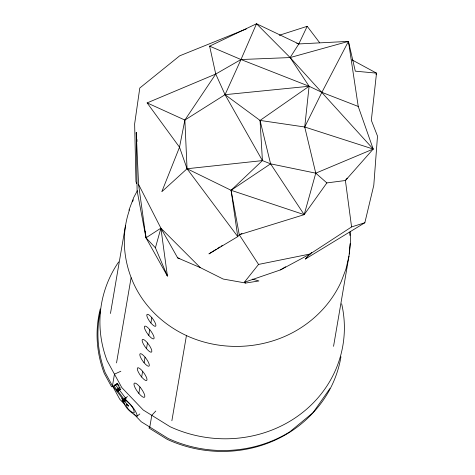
<?xml version="1.0" encoding="UTF-8"?>
<svg xmlns="http://www.w3.org/2000/svg" width="475" height="475" viewBox="0 0 475 475"><rect width="100%" height="100%" fill="white"/><g stroke="black" fill="none" stroke-linecap="round" stroke-linejoin="round"><path stroke-width="0.71" d="M349.321 254.083L350.556 241.015L350.158 231.574M129.538 209.772C118.875 240.243 124.961 275.381 144.073 301.233A108.371 100.552 9.7 0 0 186.432 335.576C220.75 351.464 262.342 349.766 295.272 331.188A118.851 110.277 9.7 0 0 341.204 281.633L345.954 269.082L348.983 256.084L350.176 243.58M216.368 249.209L208.935 253.888L237.755 236.609L239.275 234.763L304.184 214.664L315.768 173.167L304.73 127.003L309.1 86.26L290.13 57.564L256.512 23.75L209.629 46.152L215.745 74.047L225.061 94.679L262.42 160.598L270.578 163.839L315.768 173.167L326.865 182.917L345.408 180.512L373.202 149.055L358.233 106.448L348.436 41.384L298.822 43.938L296.727 43.255M116.707 390.319L116.808 389.714L119.647 387.416L120.127 387.547L116.707 390.319L118.026 391.299L125.412 400.983L126.457 400.282M110.461 313.494L125.513 225.417M112.45 385.884L114.457 374.163L120.852 371.236M116.529 362.912L131.082 277.744M138.854 393.389L139.947 387.012A8.675 2.393 54.2 0 0 134.449 386.234A8.675 2.393 54.2 0 0 143.812 397.355A8.675 2.393 54.2 0 0 139.947 387.012M141.657 377.019L142.631 371.313A7.76 2.138 54.2 0 0 137.708 370.619A7.76 2.138 54.2 0 0 146.086 380.57A7.76 2.138 54.2 0 0 142.631 371.313M144.091 362.763L145.047 357.152A7.63 2.102 54.2 0 0 140.214 356.47A7.63 2.102 54.2 0 0 148.449 366.249A7.63 2.102 54.2 0 0 145.047 357.152M146.502 348.65L147.482 342.944A7.76 2.138 54.2 0 0 142.559 342.249A7.76 2.138 54.2 0 0 150.937 352.201A7.76 2.138 54.2 0 0 147.482 342.944M148.776 335.368L149.75 329.662A7.76 2.138 54.2 0 0 144.827 328.967A7.76 2.138 54.2 0 0 153.205 338.918A7.76 2.138 54.2 0 0 149.75 329.662M150.89 322.988L151.81 317.621A7.303 2.013 54.2 0 0 147.179 316.962A7.303 2.013 54.2 0 0 155.064 326.331A7.303 2.013 54.2 0 0 151.81 317.621M171.873 420.743L186.432 335.576M333.551 346.34L348.983 256.084M215.745 74.047L184.87 120.056L179.514 147.208L161.809 191.722L187.055 168.744L262.42 160.598L260.057 120.424L225.061 94.679L184.87 120.056L147.137 102.897L215.745 74.047L240.985 59.529L290.13 57.564L348.436 41.384L355.3 71.167L376.515 73.138L371.325 120.312L377.506 136.111L373.789 185.297L364.842 222.745L305.372 259.029L311.725 252.362M166.707 273.968L167.408 276.064L145.979 237.809L160.906 228.178L167.408 276.064L155.408 247.802L160.906 228.178L138.575 184.419L136.248 132.638L136.586 136.313M127.472 396.447L124.456 399.238C128.333 402.699 134.282 407.027 134.229 412.929L133.867 413.108C130.577 411.647 126.154 408.298 126.421 404.356L126.605 404.189C134.835 412.609 115.912 391.637 123.654 400.918C124.034 407.289 131.765 413.286 136.984 416.237L139.834 413.945M128.909 210.271L133.671 197.606L137.37 190.671M132.537 201.845L133.285 199.862M375.963 74.51L376.515 73.138L351.91 59.82M315.768 173.167L373.202 149.055L290.13 57.564L298.822 43.938L307.194 26.309L319.711 42.786M326.865 182.917L304.184 214.664L270.578 163.839L260.057 120.424L304.73 127.003L321.884 92.352L348.436 41.384M124.313 399.54L125.323 397.765M329.876 388.615L312.633 413.226A122.473 113.632 9.7 0 1 167.23 439.357L148.93 427.987L149.791 427.061L151.792 415.34L155.794 411.023M125.412 400.983L124.581 401.375L113.216 386.49L114.974 384.845M136.984 416.237L137.328 415.75C135.446 408.91 129.752 403.714 124.925 398.745L124.628 398.739M347.189 178.155L345.408 180.512L351.577 226.931L310.086 254.006L280.571 269.871L244.322 282.298L245.688 283.041L258.923 280.957L252.51 279.134M113.216 386.49L117.396 383.462L119.005 385.575M244.322 282.298L258.548 264.427L310.086 254.006M262.42 160.598L231.088 190.285L237.755 236.609L187.055 168.744L179.514 147.208L147.137 102.897M305.372 259.029L307.551 257.046M114.048 386.098L116.808 389.714L119.647 387.416L117.004 383.954M119.534 390.171L120.858 389.001L118.026 391.299L119.534 390.171L125.822 398.412L125.406 398.721M125.822 398.412L126.184 398.092M115.277 384.993L115.971 384.435L114.552 385.522L117.396 383.462M117.313 391.115L120.169 388.805M116.607 390.931L118.328 389.536M260.057 120.424L309.1 86.26L321.884 92.352L358.233 106.448M270.578 163.839L231.088 190.285L187.055 168.744L184.87 120.056M217.603 248.425L220.079 246.863M221.32 246.086L222.555 245.302M115.55 384.714L116.001 384.471M280.571 269.871L285.576 266.784M258.548 264.427L239.275 234.763L241.953 233.498M123.524 400.277L122.58 400.71L123.678 402.159M112.688 386.312L111.595 386.81L104.28 373.433A122.473 113.632 9.7 0 1 100.255 308.946M246.293 28.951L179.669 55.836L139.781 88.023L134.639 123.916L135.963 181.598L136.657 183.694M123.043 399.997L122.028 400.36L123.821 402.711M279.288 35.281L307.194 26.309M351.577 226.931L364.842 222.745M245.688 283.041L223.161 279.039L200.266 267.591L177.674 257.901L160.906 228.178L200.266 267.591M177.674 257.901L179.811 258.507M304.73 127.003L373.202 149.055M304.184 214.664L231.088 190.285L239.275 234.763M209.629 46.152L240.985 59.529L309.1 86.26L225.061 94.679L240.985 59.529L256.512 23.75L298.822 43.938M125.388 405.151L119.765 399.261L105.141 372.507A122.473 113.632 9.7 0 1 100.29 311.541M134.081 414.253L141.235 421.747L168.085 438.431A122.473 113.632 9.7 0 0 289.887 431.757L313.488 412.3A122.473 113.632 9.7 0 0 340.949 356.772M155.408 247.802L145.979 237.809L137.109 190.718L136.248 132.638M115.621 385.047L118.317 388.586M138.575 184.419L145.979 237.809L145.706 234.864M136.859 139.258L137.061 141.461M145.368 231.188L145.57 233.391M349.843 232.518L349.956 235.469M341.662 303.804A122.473 113.632 9.7 0 1 298.152 415.845A122.473 113.632 9.7 0 1 170.086 426.71L143.242 410.026L121.772 387.541L107.142 360.786A122.473 113.632 9.7 0 1 118.679 261.903"/></g></svg>
